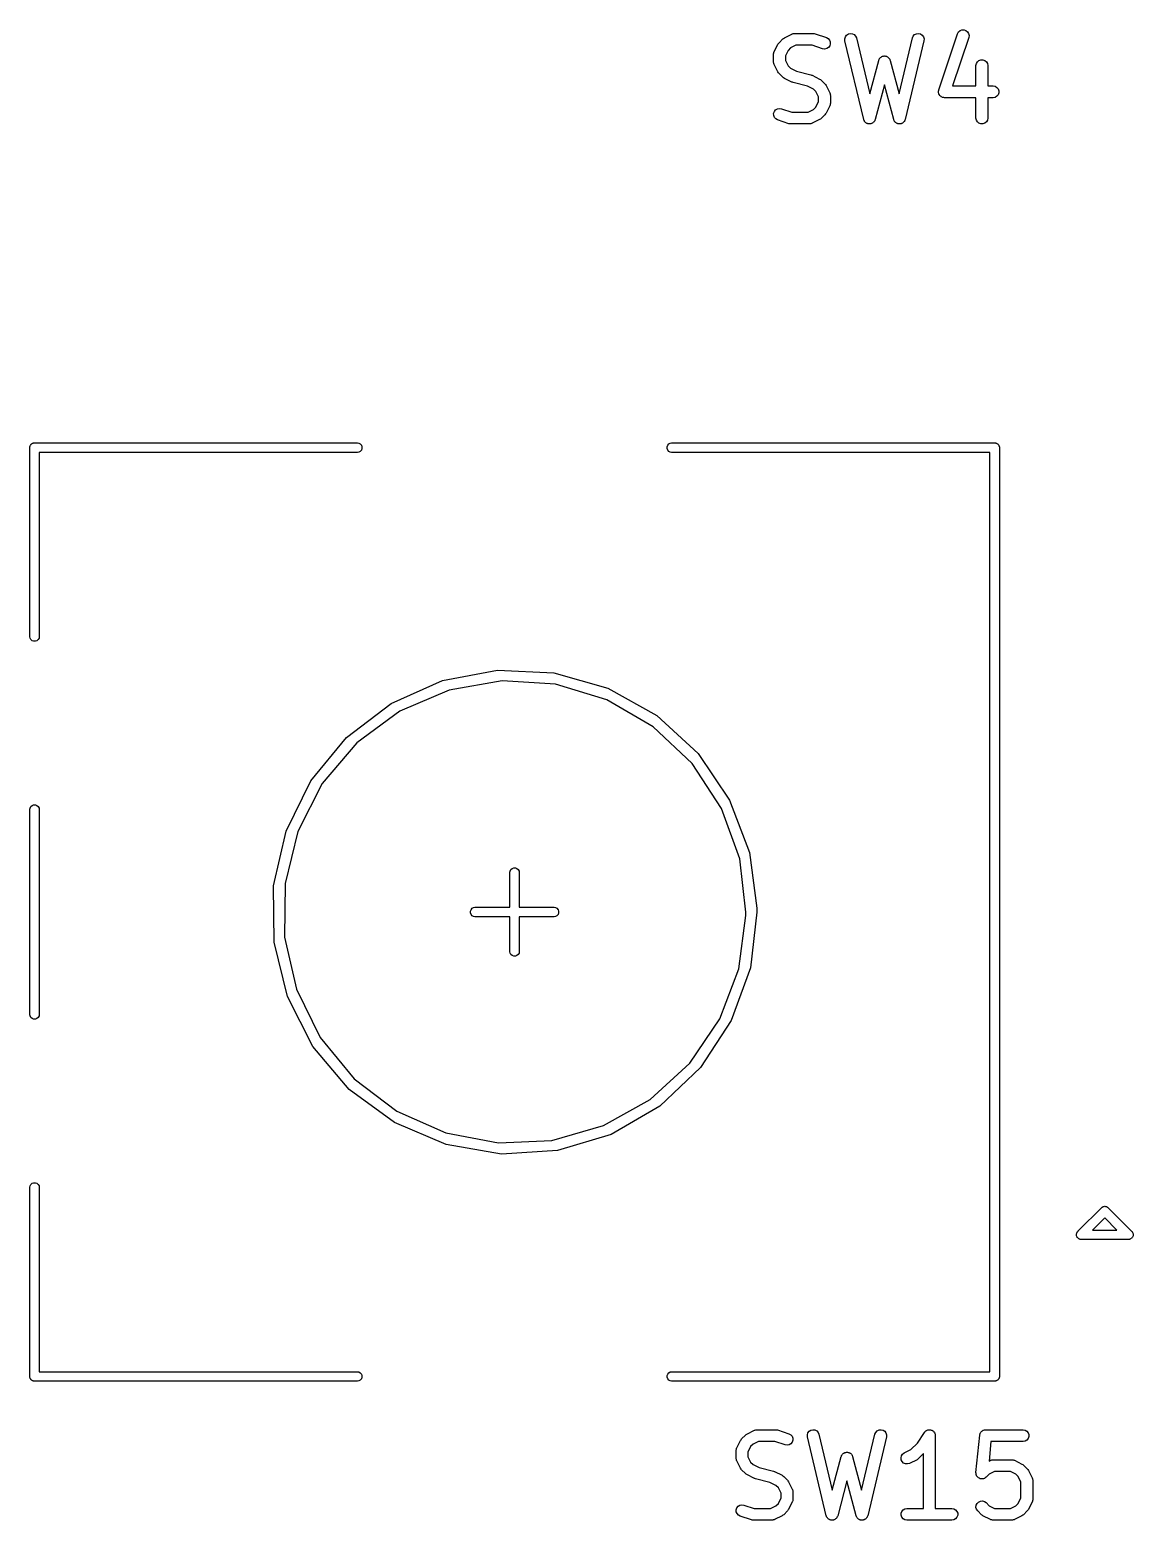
# Model space of a CAD drawing. Extents: x 105.5 to 202.9, y -138.6 to -44.
# Drawn here: x 108.26 to 122.28, y -138.5 to -119.56 of the extents above; entities that cross this region are included whole.
import ezdxf

# ---------------------------------------------------------------- set-up
doc = ezdxf.new("R2010")
doc.units = 0
doc.header["$MEASUREMENT"] = 0
doc.layers.add('BLACK', color=7, linetype='CONTINUOUS')

msp = doc.modelspace()

# ---------------------------------------------------------------- linework, layer by layer
at = {"layer": 'BLACK', "linetype": 'CONTINUOUS'}
for p, q in [((117.829, -119.677), (117.839, -119.67)), ((117.839, -119.67), (117.848, -119.663)), ((117.848, -119.663), (117.944, -119.615)), ((117.944, -119.615), (117.948, -119.614)), ((117.948, -119.614), (117.951, -119.612)), ((117.951, -119.612), (117.96, -119.61)), ((117.96, -119.61), (117.969, -119.608)), ((117.969, -119.608), (117.973, -119.608)), ((117.973, -119.608), (117.977, -119.607)), ((117.977, -119.607), (118.215, -119.607)), ((118.215, -119.607), (118.227, -119.609)), ((118.227, -119.609), (118.239, -119.611)), ((118.239, -119.611), (118.382, -119.659)), ((118.382, -119.659), (118.405, -119.671)), ((118.405, -119.671), (118.422, -119.691)), ((118.617, -119.674), (118.624, -119.649)), ((118.618, -119.7), (118.617, -119.674)), ((118.624, -119.649), (118.64, -119.628)), ((118.64, -119.628), (118.662, -119.614)), ((118.662, -119.614), (118.687, -119.608)), ((118.687, -119.608), (118.713, -119.611)), ((118.713, -119.611), (118.736, -119.622)), ((118.736, -119.622), (118.754, -119.641)), ((118.754, -119.641), (118.764, -119.665)), ((118.764, -119.665), (118.934, -120.376)), ((119.306, -120.376), (119.476, -119.665)), ((119.476, -119.665), (119.486, -119.641)), ((119.486, -119.641), (119.504, -119.622)), ((119.504, -119.622), (119.527, -119.611)), ((119.527, -119.611), (119.553, -119.608)), ((119.553, -119.608), (119.578, -119.614)), ((119.578, -119.614), (119.6, -119.628)), ((119.6, -119.628), (119.616, -119.649)), ((119.616, -119.649), (119.623, -119.674)), ((119.623, -119.674), (119.622, -119.7)), ((119.811, -120.325), (120.049, -119.611)), ((120.191, -119.658), (119.986, -120.274)), ((120.049, -119.611), (120.061, -119.588)), ((120.061, -119.588), (120.081, -119.571)), ((120.081, -119.571), (120.105, -119.561)), ((120.105, -119.561), (120.131, -119.561)), ((120.131, -119.561), (120.156, -119.569)), ((120.156, -119.569), (120.176, -119.585)), ((120.176, -119.585), (120.19, -119.607)), ((120.19, -119.607), (120.195, -119.633)), ((120.195, -119.633), (120.191, -119.658)), ((117.712, -119.864), (117.715, -119.856)), ((117.712, -119.869), (117.712, -119.864)), ((117.715, -119.856), (117.716, -119.847)), ((117.716, -119.847), (117.718, -119.843)), ((117.718, -119.843), (117.72, -119.839)), ((117.72, -119.839), (117.767, -119.744)), ((117.767, -119.744), (117.774, -119.734)), ((117.774, -119.734), (117.781, -119.725)), ((117.781, -119.725), (117.829, -119.677)), ((117.896, -119.822), (117.862, -119.891)), ((117.926, -119.792), (117.896, -119.822)), ((117.995, -119.757), (117.926, -119.792)), ((118.203, -119.757), (117.995, -119.757)), ((118.334, -119.801), (118.203, -119.757)), ((118.36, -119.805), (118.334, -119.801)), ((118.386, -119.8), (118.36, -119.805)), ((118.408, -119.786), (118.386, -119.8)), ((118.424, -119.766), (118.408, -119.786)), ((118.422, -119.691), (118.432, -119.715)), ((118.432, -119.741), (118.424, -119.766)), ((118.432, -119.715), (118.432, -119.741)), ((118.857, -120.7), (118.618, -119.7)), ((119.622, -119.7), (119.383, -120.7)), ((117.712, -119.873), (117.712, -119.869)), ((117.712, -119.968), (117.712, -119.873)), ((117.712, -119.972), (117.712, -119.968)), ((117.712, -119.977), (117.712, -119.972)), ((117.715, -119.985), (117.712, -119.977)), ((117.716, -119.994), (117.715, -119.985)), ((117.718, -119.997), (117.716, -119.994)), ((117.72, -120.002), (117.718, -119.997)), ((117.767, -120.097), (117.72, -120.002)), ((117.862, -119.891), (117.862, -119.95)), ((117.862, -119.95), (117.896, -120.019)), ((117.896, -120.019), (117.926, -120.049)), ((117.926, -120.049), (118.003, -120.088)), ((118.934, -120.376), (119.048, -119.949)), ((119.048, -119.949), (119.05, -119.943)), ((119.05, -119.943), (119.052, -119.936)), ((119.052, -119.936), (119.056, -119.931)), ((119.056, -119.931), (119.059, -119.925)), ((119.059, -119.925), (119.063, -119.92)), ((119.063, -119.92), (119.067, -119.915)), ((119.067, -119.915), (119.072, -119.911)), ((119.072, -119.911), (119.077, -119.907)), ((119.077, -119.907), (119.083, -119.904)), ((119.083, -119.904), (119.088, -119.9)), ((119.088, -119.9), (119.095, -119.898)), ((119.095, -119.898), (119.101, -119.896)), ((119.101, -119.896), (119.107, -119.895)), ((119.107, -119.895), (119.114, -119.893)), ((119.114, -119.893), (119.12, -119.894)), ((119.12, -119.894), (119.126, -119.893)), ((119.126, -119.893), (119.133, -119.895)), ((119.133, -119.895), (119.139, -119.896)), ((119.139, -119.896), (119.145, -119.898)), ((119.145, -119.898), (119.152, -119.9)), ((119.152, -119.9), (119.157, -119.904)), ((119.157, -119.904), (119.163, -119.907)), ((119.163, -119.907), (119.168, -119.911)), ((119.168, -119.911), (119.173, -119.915)), ((119.173, -119.915), (119.177, -119.92)), ((119.177, -119.92), (119.181, -119.925)), ((119.181, -119.925), (119.184, -119.931)), ((119.184, -119.931), (119.188, -119.936)), ((119.188, -119.936), (119.19, -119.943)), ((119.19, -119.943), (119.192, -119.949)), ((119.192, -119.949), (119.306, -120.376)), ((120.283, -120.016), (120.288, -119.99)), ((120.283, -120.274), (120.283, -120.016)), ((120.288, -119.99), (120.301, -119.968)), ((120.301, -119.968), (120.321, -119.951)), ((120.321, -119.951), (120.345, -119.942)), ((120.345, -119.942), (120.371, -119.942)), ((120.371, -119.942), (120.396, -119.951)), ((120.396, -119.951), (120.416, -119.968)), ((120.416, -119.968), (120.429, -119.99)), ((120.429, -119.99), (120.433, -120.016)), ((120.433, -120.016), (120.433, -120.274)), ((117.774, -120.107), (117.767, -120.097)), ((117.781, -120.116), (117.774, -120.107)), ((117.829, -120.164), (117.781, -120.116)), ((117.839, -120.171), (117.829, -120.164)), ((117.848, -120.178), (117.839, -120.171)), ((117.944, -120.226), (117.848, -120.178)), ((117.951, -120.228), (117.944, -120.226)), ((117.959, -120.231), (117.951, -120.228)), ((118.141, -120.277), (117.959, -120.231)), ((118.003, -120.088), (118.186, -120.133)), ((118.186, -120.133), (118.193, -120.137)), ((118.193, -120.137), (118.201, -120.139)), ((118.201, -120.139), (118.296, -120.187)), ((118.296, -120.187), (118.306, -120.194)), ((118.306, -120.194), (118.316, -120.201)), ((118.316, -120.201), (118.364, -120.248)), ((118.218, -120.315), (118.141, -120.277)), ((118.249, -120.346), (118.218, -120.315)), ((118.283, -120.414), (118.249, -120.346)), ((118.283, -120.474), (118.283, -120.414)), ((118.364, -120.248), (118.37, -120.258)), ((118.37, -120.258), (118.378, -120.268)), ((118.378, -120.268), (118.425, -120.363)), ((118.425, -120.363), (118.426, -120.367)), ((118.426, -120.367), (118.429, -120.371)), ((118.429, -120.371), (118.43, -120.38)), ((118.43, -120.38), (118.433, -120.388)), ((118.433, -120.388), (118.432, -120.392)), ((118.432, -120.392), (118.433, -120.397)), ((118.433, -120.397), (118.433, -120.492)), ((119.12, -120.259), (119.002, -120.702)), ((119.238, -120.702), (119.12, -120.259)), ((119.807, -120.351), (119.808, -120.344)), ((119.808, -120.357), (119.807, -120.351)), ((119.808, -120.336), (119.81, -120.331)), ((119.808, -120.344), (119.808, -120.336)), ((119.808, -120.362), (119.808, -120.357)), ((119.811, -120.369), (119.808, -120.362)), ((119.81, -120.331), (119.811, -120.325)), ((119.812, -120.377), (119.811, -120.369)), ((119.815, -120.381), (119.812, -120.377)), ((119.817, -120.387), (119.815, -120.381)), ((119.822, -120.392), (119.817, -120.387)), ((119.826, -120.399), (119.822, -120.392)), ((119.83, -120.402), (119.826, -120.399)), ((119.834, -120.406), (119.83, -120.402)), ((119.84, -120.41), (119.834, -120.406)), ((119.846, -120.415), (119.84, -120.41)), ((119.851, -120.417), (119.846, -120.415)), ((119.856, -120.42), (119.851, -120.417)), ((119.864, -120.421), (119.856, -120.42)), ((119.871, -120.423), (119.864, -120.421)), ((119.876, -120.423), (119.871, -120.423)), ((119.882, -120.424), (119.876, -120.423)), ((120.283, -120.424), (119.882, -120.424)), ((119.986, -120.274), (120.283, -120.274)), ((120.283, -120.682), (120.283, -120.424)), ((120.433, -120.274), (120.501, -120.274)), ((120.501, -120.424), (120.433, -120.424)), ((120.433, -120.424), (120.433, -120.682)), ((120.501, -120.274), (120.527, -120.279)), ((120.527, -120.42), (120.501, -120.424)), ((120.527, -120.279), (120.549, -120.292)), ((120.549, -120.406), (120.527, -120.42)), ((120.549, -120.292), (120.566, -120.312)), ((120.566, -120.387), (120.549, -120.406)), ((120.566, -120.312), (120.575, -120.336)), ((120.575, -120.362), (120.566, -120.387)), ((120.575, -120.336), (120.575, -120.362)), ((117.712, -120.624), (117.721, -120.599)), ((117.721, -120.599), (117.737, -120.579)), ((117.737, -120.579), (117.759, -120.565)), ((117.759, -120.565), (117.785, -120.56)), ((117.785, -120.56), (117.81, -120.564)), ((117.81, -120.564), (117.942, -120.607)), ((117.942, -120.607), (118.15, -120.607)), ((118.15, -120.607), (118.218, -120.573)), ((118.218, -120.573), (118.249, -120.543)), ((118.249, -120.543), (118.283, -120.474)), ((118.378, -120.621), (118.37, -120.63)), ((118.425, -120.525), (118.378, -120.621)), ((118.426, -120.521), (118.425, -120.525)), ((118.429, -120.518), (118.426, -120.521)), ((118.43, -120.509), (118.429, -120.518)), ((118.433, -120.5), (118.43, -120.509)), ((118.433, -120.492), (118.432, -120.496)), ((118.432, -120.496), (118.433, -120.5)), ((117.713, -120.65), (117.712, -120.624)), ((117.723, -120.674), (117.713, -120.65)), ((117.74, -120.694), (117.723, -120.674)), ((117.763, -120.706), (117.74, -120.694)), ((117.906, -120.754), (117.763, -120.706)), ((117.918, -120.755), (117.906, -120.754)), ((117.93, -120.757), (117.918, -120.755)), ((118.168, -120.757), (117.93, -120.757)), ((118.172, -120.757), (118.168, -120.757)), ((118.176, -120.757), (118.172, -120.757)), ((118.185, -120.754), (118.176, -120.757)), ((118.193, -120.753), (118.185, -120.754)), ((118.197, -120.751), (118.193, -120.753)), ((118.201, -120.749), (118.197, -120.751)), ((118.296, -120.702), (118.201, -120.749)), ((118.306, -120.695), (118.296, -120.702)), ((118.316, -120.688), (118.306, -120.695)), ((118.364, -120.64), (118.316, -120.688)), ((118.37, -120.63), (118.364, -120.64)), ((118.86, -120.707), (118.857, -120.7)), ((118.862, -120.714), (118.86, -120.707)), ((118.865, -120.719), (118.862, -120.714)), ((118.867, -120.724), (118.865, -120.719)), ((118.872, -120.729), (118.867, -120.724)), ((118.877, -120.735), (118.872, -120.729)), ((118.881, -120.739), (118.877, -120.735)), ((118.885, -120.743), (118.881, -120.739)), ((118.892, -120.746), (118.885, -120.743)), ((118.898, -120.75), (118.892, -120.746)), ((118.903, -120.752), (118.898, -120.75)), ((118.908, -120.754), (118.903, -120.752)), ((118.916, -120.755), (118.908, -120.754)), ((118.923, -120.757), (118.916, -120.755)), ((118.929, -120.757), (118.923, -120.757)), ((118.934, -120.757), (118.929, -120.757)), ((118.941, -120.755), (118.934, -120.757)), ((118.949, -120.755), (118.941, -120.755)), ((118.954, -120.752), (118.949, -120.755)), ((118.959, -120.751), (118.954, -120.752)), ((118.966, -120.747), (118.959, -120.751)), ((118.973, -120.744), (118.966, -120.747)), ((118.976, -120.74), (118.973, -120.744)), ((118.981, -120.737), (118.976, -120.74)), ((118.986, -120.731), (118.981, -120.737)), ((118.991, -120.725), (118.986, -120.731)), ((118.993, -120.72), (118.991, -120.725)), ((118.997, -120.716), (118.993, -120.72)), ((118.999, -120.709), (118.997, -120.716)), ((119.002, -120.702), (118.999, -120.709)), ((119.241, -120.709), (119.238, -120.702)), ((119.243, -120.716), (119.241, -120.709)), ((119.247, -120.72), (119.243, -120.716)), ((119.249, -120.725), (119.247, -120.72)), ((119.254, -120.731), (119.249, -120.725)), ((119.259, -120.737), (119.254, -120.731)), ((119.264, -120.74), (119.259, -120.737)), ((119.267, -120.744), (119.264, -120.74)), ((119.274, -120.747), (119.267, -120.744)), ((119.281, -120.751), (119.274, -120.747)), ((119.286, -120.752), (119.281, -120.751)), ((119.291, -120.755), (119.286, -120.752)), ((119.299, -120.755), (119.291, -120.755)), ((119.306, -120.757), (119.299, -120.755)), ((119.311, -120.757), (119.306, -120.757)), ((119.317, -120.757), (119.311, -120.757)), ((119.324, -120.755), (119.317, -120.757)), ((119.332, -120.754), (119.324, -120.755)), ((119.337, -120.752), (119.332, -120.754)), ((119.342, -120.75), (119.337, -120.752)), ((119.348, -120.746), (119.342, -120.75)), ((119.355, -120.743), (119.348, -120.746)), ((119.359, -120.739), (119.355, -120.743)), ((119.363, -120.735), (119.359, -120.739)), ((119.368, -120.729), (119.363, -120.735)), ((119.373, -120.724), (119.368, -120.729)), ((119.375, -120.719), (119.373, -120.724)), ((119.378, -120.714), (119.375, -120.719)), ((119.38, -120.707), (119.378, -120.714)), ((119.383, -120.7), (119.38, -120.707)), ((120.288, -120.708), (120.283, -120.682)), ((120.301, -120.731), (120.288, -120.708)), ((120.321, -120.747), (120.301, -120.731)), ((120.345, -120.756), (120.321, -120.747)), ((120.371, -120.756), (120.345, -120.756)), ((120.396, -120.747), (120.371, -120.756)), ((120.416, -120.731), (120.396, -120.747)), ((120.429, -120.708), (120.416, -120.731)), ((120.433, -120.682), (120.429, -120.708)), ((108.26, -124.859), (108.262, -124.854)), ((108.26, -124.865), (108.26, -124.859)), ((108.26, -127.275), (108.26, -124.865)), ((108.262, -124.854), (108.263, -124.849)), ((108.263, -124.849), (108.265, -124.845)), ((108.265, -124.845), (108.267, -124.84)), ((108.267, -124.84), (108.271, -124.835)), ((108.271, -124.835), (108.273, -124.831)), ((108.273, -124.831), (108.277, -124.827)), ((108.277, -124.827), (108.281, -124.823)), ((108.281, -124.823), (108.285, -124.821)), ((108.285, -124.821), (108.29, -124.817)), ((108.29, -124.817), (108.295, -124.815)), ((108.295, -124.815), (108.299, -124.813)), ((108.299, -124.813), (108.304, -124.812)), ((108.304, -124.812), (108.309, -124.81)), ((108.309, -124.81), (108.315, -124.81)), ((108.315, -124.81), (108.315, -124.81)), ((108.315, -124.81), (112.425, -124.81)), ((112.425, -124.93), (108.38, -124.93)), ((108.38, -124.93), (108.38, -127.275)), ((112.425, -124.81), (112.441, -124.813)), ((112.441, -124.927), (112.425, -124.93)), ((112.441, -124.813), (112.459, -124.823)), ((112.459, -124.917), (112.441, -124.927)), ((112.459, -124.823), (112.473, -124.84)), ((112.473, -124.9), (112.459, -124.917)), ((112.473, -124.84), (112.48, -124.859)), ((112.48, -124.881), (112.473, -124.9)), ((112.48, -124.859), (112.48, -124.881)), ((116.36, -124.859), (116.367, -124.84)), ((116.36, -124.881), (116.36, -124.859)), ((116.367, -124.9), (116.36, -124.881)), ((116.367, -124.84), (116.381, -124.823)), ((116.381, -124.917), (116.367, -124.9)), ((116.381, -124.823), (116.399, -124.813)), ((116.399, -124.927), (116.381, -124.917)), ((116.399, -124.813), (116.415, -124.81)), ((116.415, -124.93), (116.399, -124.927)), ((116.415, -124.81), (120.525, -124.81)), ((120.46, -124.93), (116.415, -124.93)), ((120.46, -136.61), (120.46, -124.93)), ((120.525, -124.81), (120.531, -124.81)), ((120.525, -124.81), (120.525, -124.81)), ((120.531, -124.81), (120.536, -124.812)), ((120.536, -124.812), (120.541, -124.813)), ((120.541, -124.813), (120.545, -124.815)), ((120.545, -124.815), (120.55, -124.817)), ((120.55, -124.817), (120.555, -124.821)), ((120.555, -124.821), (120.559, -124.823)), ((120.559, -124.823), (120.563, -124.827)), ((120.563, -124.827), (120.567, -124.831)), ((120.567, -124.831), (120.569, -124.835)), ((120.569, -124.835), (120.573, -124.84)), ((120.573, -124.84), (120.575, -124.845)), ((120.575, -124.845), (120.577, -124.849)), ((120.577, -124.849), (120.578, -124.854)), ((120.578, -124.854), (120.58, -124.859)), ((120.58, -124.859), (120.58, -124.865)), ((120.58, -124.865), (120.58, -124.865)), ((120.58, -124.865), (120.58, -136.675)), ((108.263, -127.291), (108.26, -127.275)), ((108.273, -127.309), (108.263, -127.291)), ((108.29, -127.323), (108.273, -127.309)), ((108.309, -127.33), (108.29, -127.323)), ((108.331, -127.33), (108.309, -127.33)), ((108.35, -127.323), (108.331, -127.33)), ((108.367, -127.309), (108.35, -127.323)), ((108.377, -127.291), (108.367, -127.309)), ((108.38, -127.275), (108.377, -127.291)), ((113.504, -127.829), (114.205, -127.698)), ((114.205, -127.698), (114.918, -127.73)), ((114.918, -127.73), (115.604, -127.927)), ((112.852, -128.119), (113.504, -127.829)), ((113.59, -127.95), (112.963, -128.216)), ((114.261, -127.834), (113.59, -127.95)), ((114.941, -127.876), (114.261, -127.834)), ((115.592, -128.074), (114.941, -127.876)), ((115.604, -127.927), (116.226, -128.275)), ((112.284, -128.551), (112.852, -128.119)), ((116.181, -128.416), (115.592, -128.074)), ((112.963, -128.216), (112.415, -128.62)), ((116.226, -128.275), (116.752, -128.757)), ((111.831, -129.102), (112.284, -128.551)), ((116.675, -128.884), (116.181, -128.416)), ((112.415, -128.62), (111.974, -129.139)), ((116.752, -128.757), (117.152, -129.348)), ((117.049, -129.454), (116.675, -128.884)), ((111.517, -129.742), (111.831, -129.102)), ((111.974, -129.139), (111.664, -129.745)), ((108.26, -129.465), (108.263, -129.449)), ((108.26, -132.075), (108.26, -129.465)), ((108.263, -129.449), (108.273, -129.431)), ((108.273, -129.431), (108.29, -129.417)), ((108.29, -129.417), (108.309, -129.41)), ((108.309, -129.41), (108.331, -129.41)), ((108.331, -129.41), (108.35, -129.417)), ((108.35, -129.417), (108.367, -129.431)), ((108.367, -129.431), (108.377, -129.449)), ((108.377, -129.449), (108.38, -129.465)), ((108.38, -129.465), (108.38, -132.075)), ((117.281, -130.094), (117.049, -129.454)), ((117.152, -129.348), (117.406, -130.014)), ((111.358, -130.437), (111.517, -129.742)), ((111.664, -129.745), (111.503, -130.407)), ((117.406, -130.014), (117.5, -130.722)), ((114.36, -130.265), (114.363, -130.249)), ((114.36, -130.71), (114.36, -130.265)), ((114.363, -130.249), (114.373, -130.231)), ((114.373, -130.231), (114.39, -130.217)), ((114.39, -130.217), (114.409, -130.21)), ((114.409, -130.21), (114.431, -130.21)), ((114.431, -130.21), (114.45, -130.217)), ((114.45, -130.217), (114.467, -130.231)), ((114.467, -130.231), (114.477, -130.249)), ((114.477, -130.249), (114.48, -130.265)), ((114.48, -130.265), (114.48, -130.71)), ((117.36, -130.77), (117.281, -130.094)), ((111.364, -131.151), (111.358, -130.437)), ((111.503, -130.407), (111.497, -131.088)), ((113.86, -130.759), (113.867, -130.74)), ((113.86, -130.781), (113.86, -130.759)), ((113.867, -130.8), (113.86, -130.781)), ((113.867, -130.74), (113.881, -130.723)), ((113.881, -130.817), (113.867, -130.8)), ((113.881, -130.723), (113.899, -130.713)), ((113.899, -130.827), (113.881, -130.817)), ((113.899, -130.713), (113.915, -130.71)), ((113.915, -130.83), (113.899, -130.827)), ((113.915, -130.71), (114.36, -130.71)), ((114.36, -130.83), (113.915, -130.83)), ((114.36, -131.275), (114.36, -130.83)), ((114.48, -130.71), (114.925, -130.71)), ((114.925, -130.83), (114.48, -130.83)), ((114.48, -130.83), (114.48, -131.275)), ((114.925, -130.71), (114.941, -130.713)), ((114.941, -130.827), (114.925, -130.83)), ((114.941, -130.713), (114.959, -130.723)), ((114.959, -130.817), (114.941, -130.827)), ((114.959, -130.723), (114.973, -130.74)), ((114.973, -130.8), (114.959, -130.817)), ((114.973, -130.74), (114.98, -130.759)), ((114.98, -130.781), (114.973, -130.8)), ((114.98, -130.759), (114.98, -130.781)), ((117.27, -131.491), (117.36, -130.816)), ((117.36, -130.816), (117.36, -130.77)), ((117.5, -130.77), (117.417, -131.479)), ((117.5, -130.722), (117.5, -130.77)), ((111.533, -131.844), (111.364, -131.151)), ((111.497, -131.088), (111.649, -131.751)), ((114.363, -131.291), (114.36, -131.275)), ((114.373, -131.309), (114.363, -131.291)), ((114.39, -131.323), (114.373, -131.309)), ((114.409, -131.33), (114.39, -131.323)), ((114.431, -131.33), (114.409, -131.33)), ((114.45, -131.323), (114.431, -131.33)), ((114.467, -131.309), (114.45, -131.323)), ((114.477, -131.291), (114.467, -131.309)), ((114.48, -131.275), (114.477, -131.291)), ((117.028, -132.128), (117.27, -131.491)), ((117.417, -131.479), (117.174, -132.149)), ((111.649, -131.751), (111.949, -132.363)), ((111.858, -132.479), (111.533, -131.844)), ((108.263, -132.091), (108.26, -132.075)), ((108.273, -132.109), (108.263, -132.091)), ((108.29, -132.123), (108.273, -132.109)), ((108.309, -132.13), (108.29, -132.123)), ((108.331, -132.13), (108.309, -132.13)), ((108.35, -132.123), (108.331, -132.13)), ((108.367, -132.109), (108.35, -132.123)), ((108.377, -132.091), (108.367, -132.109)), ((108.38, -132.075), (108.377, -132.091)), ((116.646, -132.691), (117.028, -132.128)), ((117.174, -132.149), (116.783, -132.746)), ((112.319, -133.023), (111.858, -132.479)), ((111.949, -132.363), (112.381, -132.888)), ((116.144, -133.152), (116.646, -132.691)), ((112.381, -132.888), (112.923, -133.301)), ((116.783, -132.746), (116.265, -133.236)), ((112.894, -133.445), (112.319, -133.023)), ((112.923, -133.301), (113.546, -133.577)), ((115.55, -133.484), (116.144, -133.152)), ((116.265, -133.236), (115.648, -133.595)), ((113.55, -133.725), (112.894, -133.445)), ((114.895, -133.671), (115.55, -133.484)), ((113.546, -133.577), (114.215, -133.703)), ((114.215, -133.703), (114.895, -133.671)), ((115.648, -133.595), (114.965, -133.801)), ((114.253, -133.845), (113.55, -133.725)), ((114.965, -133.801), (114.253, -133.845)), ((108.26, -134.265), (108.263, -134.249)), ((108.263, -134.249), (108.273, -134.231)), ((108.273, -134.231), (108.29, -134.217)), ((108.29, -134.217), (108.309, -134.21)), ((108.309, -134.21), (108.331, -134.21)), ((108.331, -134.21), (108.35, -134.217)), ((108.35, -134.217), (108.367, -134.231)), ((108.367, -134.231), (108.377, -134.249)), ((108.377, -134.249), (108.38, -134.265)), ((108.26, -136.675), (108.26, -134.265)), ((108.38, -134.265), (108.38, -136.61)), ((121.583, -134.822), (121.881, -134.524)), ((121.881, -134.524), (121.885, -134.52)), ((121.881, -134.524), (121.881, -134.524)), ((121.885, -134.52), (121.89, -134.518)), ((121.89, -134.518), (121.894, -134.515)), ((121.894, -134.515), (121.899, -134.513)), ((121.899, -134.513), (121.904, -134.511)), ((121.904, -134.511), (121.91, -134.511)), ((121.91, -134.511), (121.915, -134.509)), ((121.915, -134.509), (121.92, -134.51)), ((121.92, -134.51), (121.925, -134.509)), ((121.925, -134.509), (121.93, -134.511)), ((121.93, -134.511), (121.936, -134.511)), ((121.936, -134.511), (121.941, -134.513)), ((121.941, -134.513), (121.946, -134.515)), ((121.946, -134.515), (121.95, -134.518)), ((121.95, -134.518), (121.955, -134.52)), ((121.955, -134.52), (121.959, -134.524)), ((121.959, -134.524), (121.959, -134.524)), ((121.959, -134.524), (122.257, -134.822)), ((121.576, -134.829), (121.581, -134.823)), ((121.581, -134.823), (121.583, -134.822)), ((121.92, -134.655), (121.765, -134.81)), ((121.765, -134.81), (122.075, -134.81)), ((122.075, -134.81), (121.92, -134.655)), ((122.257, -134.822), (122.259, -134.823)), ((122.259, -134.823), (122.264, -134.829)), ((121.559, -134.865), (121.56, -134.862)), ((121.56, -134.873), (121.559, -134.865)), ((121.56, -134.859), (121.563, -134.852)), ((121.56, -134.862), (121.56, -134.859)), ((121.56, -134.881), (121.56, -134.873)), ((121.561, -134.883), (121.56, -134.881)), ((121.561, -134.886), (121.561, -134.883)), ((121.565, -134.893), (121.561, -134.886)), ((121.563, -134.852), (121.565, -134.844)), ((121.565, -134.844), (121.566, -134.842)), ((121.567, -134.9), (121.565, -134.893)), ((121.566, -134.842), (121.567, -134.84)), ((121.567, -134.84), (121.572, -134.833)), ((121.569, -134.903), (121.567, -134.9)), ((121.57, -134.905), (121.569, -134.903)), ((121.576, -134.911), (121.57, -134.905)), ((121.572, -134.833), (121.574, -134.831)), ((121.574, -134.831), (121.576, -134.829)), ((121.581, -134.917), (121.576, -134.911)), ((121.583, -134.918), (121.581, -134.917)), ((121.585, -134.92), (121.583, -134.918)), ((121.592, -134.923), (121.585, -134.92)), ((121.599, -134.927), (121.592, -134.923)), ((121.602, -134.928), (121.599, -134.927)), ((121.604, -134.929), (121.602, -134.928)), ((121.612, -134.93), (121.604, -134.929)), ((121.615, -134.93), (121.612, -134.93)), ((121.617, -134.93), (121.615, -134.93)), ((121.625, -134.931), (121.617, -134.93)), ((121.628, -134.93), (121.625, -134.931)), ((122.212, -134.93), (121.628, -134.93)), ((122.215, -134.931), (122.212, -134.93)), ((122.223, -134.93), (122.215, -134.931)), ((122.225, -134.93), (122.223, -134.93)), ((122.228, -134.93), (122.225, -134.93)), ((122.236, -134.929), (122.228, -134.93)), ((122.238, -134.928), (122.236, -134.929)), ((122.241, -134.927), (122.238, -134.928)), ((122.248, -134.923), (122.241, -134.927)), ((122.255, -134.92), (122.248, -134.923)), ((122.257, -134.918), (122.255, -134.92)), ((122.259, -134.917), (122.257, -134.918)), ((122.264, -134.911), (122.259, -134.917)), ((122.264, -134.829), (122.266, -134.831)), ((122.27, -134.905), (122.264, -134.911)), ((122.266, -134.831), (122.268, -134.833)), ((122.268, -134.833), (122.273, -134.84)), ((122.271, -134.903), (122.27, -134.905)), ((122.273, -134.9), (122.271, -134.903)), ((122.273, -134.84), (122.274, -134.842)), ((122.275, -134.893), (122.273, -134.9)), ((122.274, -134.842), (122.275, -134.844)), ((122.275, -134.844), (122.277, -134.852)), ((122.279, -134.886), (122.275, -134.893)), ((122.277, -134.852), (122.28, -134.859)), ((122.28, -134.881), (122.279, -134.883)), ((122.279, -134.883), (122.279, -134.886)), ((122.28, -134.859), (122.28, -134.862)), ((122.28, -134.862), (122.281, -134.865)), ((122.281, -134.865), (122.28, -134.873)), ((122.28, -134.873), (122.28, -134.881)), ((108.26, -136.681), (108.26, -136.675)), ((108.26, -136.675), (108.26, -136.675)), ((108.262, -136.686), (108.26, -136.681)), ((108.263, -136.691), (108.262, -136.686)), ((108.265, -136.695), (108.263, -136.691)), ((108.267, -136.7), (108.265, -136.695)), ((108.271, -136.705), (108.267, -136.7)), ((108.273, -136.709), (108.271, -136.705)), ((108.277, -136.713), (108.273, -136.709)), ((108.281, -136.717), (108.277, -136.713)), ((108.285, -136.719), (108.281, -136.717)), ((108.38, -136.61), (112.425, -136.61)), ((112.425, -136.61), (112.441, -136.613)), ((112.441, -136.613), (112.459, -136.623)), ((112.459, -136.717), (112.441, -136.727)), ((112.459, -136.623), (112.473, -136.64)), ((112.473, -136.7), (112.459, -136.717)), ((112.473, -136.64), (112.48, -136.659)), ((112.48, -136.681), (112.473, -136.7)), ((112.48, -136.659), (112.48, -136.681)), ((116.36, -136.659), (116.367, -136.64)), ((116.36, -136.681), (116.36, -136.659)), ((116.367, -136.7), (116.36, -136.681)), ((116.367, -136.64), (116.381, -136.623)), ((116.381, -136.717), (116.367, -136.7)), ((116.381, -136.623), (116.399, -136.613)), ((116.399, -136.727), (116.381, -136.717)), ((116.399, -136.613), (116.415, -136.61)), ((116.415, -136.61), (120.46, -136.61)), ((120.559, -136.717), (120.555, -136.719)), ((120.563, -136.713), (120.559, -136.717)), ((120.567, -136.709), (120.563, -136.713)), ((120.569, -136.705), (120.567, -136.709)), ((120.573, -136.7), (120.569, -136.705)), ((120.575, -136.695), (120.573, -136.7)), ((120.577, -136.691), (120.575, -136.695)), ((120.578, -136.686), (120.577, -136.691)), ((120.58, -136.681), (120.578, -136.686)), ((120.58, -136.675), (120.58, -136.675)), ((120.58, -136.675), (120.58, -136.681)), ((108.29, -136.723), (108.285, -136.719)), ((108.295, -136.725), (108.29, -136.723)), ((108.299, -136.727), (108.295, -136.725)), ((108.304, -136.728), (108.299, -136.727)), ((108.309, -136.73), (108.304, -136.728)), ((108.315, -136.73), (108.309, -136.73)), ((112.425, -136.73), (108.315, -136.73)), ((108.315, -136.73), (108.315, -136.73)), ((112.441, -136.727), (112.425, -136.73)), ((116.415, -136.73), (116.399, -136.727)), ((120.525, -136.73), (116.415, -136.73)), ((120.531, -136.73), (120.525, -136.73)), ((120.525, -136.73), (120.525, -136.73)), ((120.536, -136.728), (120.531, -136.73)), ((120.541, -136.727), (120.536, -136.728)), ((120.545, -136.725), (120.541, -136.727)), ((120.55, -136.723), (120.545, -136.725)), ((120.555, -136.719), (120.55, -136.723)), ((117.291, -137.484), (117.298, -137.474)), ((117.298, -137.474), (117.305, -137.465)), ((117.305, -137.465), (117.353, -137.417)), ((117.353, -137.417), (117.363, -137.41)), ((117.363, -137.41), (117.372, -137.403)), ((117.372, -137.403), (117.467, -137.355)), ((117.467, -137.355), (117.472, -137.354)), ((117.472, -137.354), (117.475, -137.352)), ((117.475, -137.352), (117.484, -137.35)), ((117.484, -137.35), (117.492, -137.348)), ((117.492, -137.348), (117.497, -137.348)), ((117.497, -137.348), (117.501, -137.347)), ((117.501, -137.347), (117.739, -137.347)), ((117.739, -137.347), (117.751, -137.349)), ((117.751, -137.349), (117.763, -137.351)), ((117.763, -137.351), (117.906, -137.399)), ((117.906, -137.399), (117.929, -137.411)), ((117.929, -137.411), (117.946, -137.431)), ((117.946, -137.431), (117.955, -137.455)), ((117.955, -137.455), (117.956, -137.481)), ((118.141, -137.414), (118.148, -137.389)), ((118.142, -137.44), (118.141, -137.414)), ((118.38, -138.44), (118.142, -137.44)), ((118.148, -137.389), (118.164, -137.368)), ((118.164, -137.368), (118.185, -137.354)), ((118.185, -137.354), (118.211, -137.348)), ((118.211, -137.348), (118.237, -137.351)), ((118.237, -137.351), (118.26, -137.362)), ((118.26, -137.362), (118.278, -137.381)), ((118.278, -137.381), (118.288, -137.405)), ((118.288, -137.405), (118.457, -138.116)), ((118.83, -138.116), (118.999, -137.405)), ((119.145, -137.44), (118.907, -138.44)), ((118.999, -137.405), (119.01, -137.381)), ((119.01, -137.381), (119.028, -137.362)), ((119.028, -137.362), (119.051, -137.351)), ((119.051, -137.351), (119.077, -137.348)), ((119.077, -137.348), (119.102, -137.354)), ((119.102, -137.354), (119.124, -137.368)), ((119.124, -137.368), (119.139, -137.389)), ((119.139, -137.389), (119.147, -137.414)), ((119.147, -137.414), (119.145, -137.44)), ((119.538, -137.517), (119.629, -137.381)), ((119.629, -137.381), (119.632, -137.378)), ((119.632, -137.378), (119.634, -137.374)), ((119.634, -137.374), (119.641, -137.368)), ((119.641, -137.368), (119.647, -137.362)), ((119.647, -137.362), (119.651, -137.36)), ((119.651, -137.36), (119.654, -137.357)), ((119.654, -137.357), (119.662, -137.354)), ((119.662, -137.354), (119.67, -137.35)), ((119.67, -137.35), (119.674, -137.35)), ((119.674, -137.35), (119.678, -137.349)), ((119.678, -137.349), (119.687, -137.349)), ((119.687, -137.349), (119.696, -137.348)), ((119.696, -137.348), (119.7, -137.349)), ((119.7, -137.349), (119.704, -137.349)), ((119.704, -137.349), (119.713, -137.352)), ((119.713, -137.352), (119.722, -137.354)), ((119.722, -137.354), (119.725, -137.356)), ((119.725, -137.356), (119.729, -137.357)), ((119.729, -137.357), (119.736, -137.363)), ((119.736, -137.363), (119.743, -137.368)), ((119.743, -137.368), (119.746, -137.372)), ((119.746, -137.372), (119.749, -137.374)), ((119.749, -137.374), (119.753, -137.382)), ((119.753, -137.382), (119.759, -137.389)), ((119.759, -137.389), (119.76, -137.393)), ((119.76, -137.393), (119.762, -137.397)), ((119.762, -137.397), (119.763, -137.406)), ((119.763, -137.406), (119.766, -137.414)), ((119.766, -137.414), (119.766, -137.418)), ((119.766, -137.418), (119.766, -137.422)), ((119.766, -137.422), (119.766, -138.347)), ((120.283, -137.891), (120.331, -137.415)), ((120.331, -137.415), (120.332, -137.412)), ((120.332, -137.409), (120.335, -137.4)), ((120.332, -137.412), (120.332, -137.409)), ((120.335, -137.4), (120.338, -137.39)), ((120.338, -137.39), (120.34, -137.388)), ((120.34, -137.388), (120.341, -137.385)), ((120.341, -137.385), (120.347, -137.377)), ((120.347, -137.377), (120.353, -137.369)), ((120.353, -137.369), (120.356, -137.367)), ((120.356, -137.367), (120.358, -137.365)), ((120.358, -137.365), (120.366, -137.36)), ((120.366, -137.36), (120.375, -137.354)), ((120.375, -137.354), (120.378, -137.353)), ((120.378, -137.353), (120.38, -137.352)), ((120.38, -137.352), (120.39, -137.35)), ((120.39, -137.35), (120.4, -137.348)), ((120.4, -137.348), (120.403, -137.348)), ((120.403, -137.348), (120.406, -137.347)), ((120.406, -137.347), (120.882, -137.347)), ((120.882, -137.347), (120.908, -137.352)), ((120.908, -137.352), (120.93, -137.365)), ((120.93, -137.365), (120.947, -137.385)), ((120.947, -137.46), (120.93, -137.48)), ((120.947, -137.385), (120.956, -137.409)), ((120.956, -137.435), (120.947, -137.46)), ((120.956, -137.409), (120.956, -137.435)), ((117.235, -137.613), (117.236, -137.609)), ((117.235, -137.708), (117.235, -137.613)), ((117.236, -137.604), (117.238, -137.596)), ((117.236, -137.609), (117.236, -137.604)), ((117.238, -137.596), (117.24, -137.587)), ((117.24, -137.587), (117.242, -137.583)), ((117.242, -137.583), (117.243, -137.579)), ((117.243, -137.579), (117.291, -137.484)), ((117.42, -137.562), (117.385, -137.631)), ((117.385, -137.631), (117.385, -137.69)), ((117.45, -137.532), (117.42, -137.562)), ((117.519, -137.497), (117.45, -137.532)), ((117.727, -137.497), (117.519, -137.497)), ((117.858, -137.541), (117.727, -137.497)), ((117.884, -137.545), (117.858, -137.541)), ((117.909, -137.54), (117.884, -137.545)), ((117.932, -137.526), (117.909, -137.54)), ((117.948, -137.506), (117.932, -137.526)), ((117.956, -137.481), (117.948, -137.506)), ((118.582, -137.665), (118.587, -137.66)), ((118.587, -137.66), (118.591, -137.655)), ((118.591, -137.655), (118.596, -137.651)), ((118.596, -137.651), (118.601, -137.647)), ((118.601, -137.647), (118.607, -137.644)), ((118.607, -137.644), (118.612, -137.64)), ((118.612, -137.64), (118.618, -137.638)), ((118.618, -137.638), (118.624, -137.636)), ((118.624, -137.636), (118.631, -137.635)), ((118.631, -137.635), (118.637, -137.633)), ((118.637, -137.633), (118.644, -137.634)), ((118.644, -137.634), (118.65, -137.633)), ((118.65, -137.633), (118.657, -137.635)), ((118.657, -137.635), (118.663, -137.636)), ((118.663, -137.636), (118.669, -137.638)), ((118.669, -137.638), (118.675, -137.64)), ((118.675, -137.64), (118.681, -137.644)), ((118.681, -137.644), (118.687, -137.647)), ((118.687, -137.647), (118.691, -137.651)), ((118.691, -137.651), (118.697, -137.655)), ((118.697, -137.655), (118.701, -137.66)), ((118.701, -137.66), (118.705, -137.665)), ((119.337, -137.678), (119.351, -137.657)), ((119.351, -137.657), (119.372, -137.641)), ((119.372, -137.641), (119.457, -137.599)), ((119.457, -137.599), (119.538, -137.517)), ((119.616, -137.651), (119.554, -137.714)), ((119.616, -138.347), (119.616, -137.651)), ((120.474, -137.497), (120.449, -137.746)), ((120.882, -137.497), (120.474, -137.497)), ((120.908, -137.493), (120.882, -137.497)), ((120.93, -137.48), (120.908, -137.493)), ((117.236, -137.712), (117.235, -137.708)), ((117.236, -137.717), (117.236, -137.712)), ((117.238, -137.725), (117.236, -137.717)), ((117.24, -137.734), (117.238, -137.725)), ((117.242, -137.737), (117.24, -137.734)), ((117.243, -137.742), (117.242, -137.737)), ((117.291, -137.837), (117.243, -137.742)), ((117.298, -137.847), (117.291, -137.837)), ((117.305, -137.856), (117.298, -137.847)), ((117.385, -137.69), (117.42, -137.759)), ((117.42, -137.759), (117.45, -137.789)), ((117.45, -137.789), (117.527, -137.828)), ((117.527, -137.828), (117.71, -137.873)), ((118.457, -138.116), (118.571, -137.689)), ((118.571, -137.689), (118.574, -137.683)), ((118.574, -137.683), (118.576, -137.676)), ((118.576, -137.676), (118.58, -137.671)), ((118.58, -137.671), (118.582, -137.665)), ((118.705, -137.665), (118.708, -137.671)), ((118.708, -137.671), (118.712, -137.676)), ((118.712, -137.676), (118.713, -137.683)), ((118.713, -137.683), (118.716, -137.689)), ((118.716, -137.689), (118.83, -138.116)), ((119.331, -137.704), (119.337, -137.678)), ((119.334, -137.729), (119.331, -137.704)), ((119.345, -137.753), (119.334, -137.729)), ((119.364, -137.771), (119.345, -137.753)), ((119.388, -137.781), (119.364, -137.771)), ((119.414, -137.783), (119.388, -137.781)), ((119.439, -137.775), (119.414, -137.783)), ((119.534, -137.728), (119.439, -137.775)), ((119.544, -137.72), (119.534, -137.728)), ((119.554, -137.714), (119.544, -137.72)), ((120.449, -137.746), (120.467, -137.736)), ((120.467, -137.736), (120.472, -137.735)), ((120.472, -137.735), (120.475, -137.733)), ((120.475, -137.733), (120.484, -137.731)), ((120.484, -137.731), (120.492, -137.729)), ((120.492, -137.729), (120.497, -137.729)), ((120.497, -137.729), (120.501, -137.728)), ((120.501, -137.728), (120.739, -137.728)), ((120.739, -137.728), (120.743, -137.729)), ((120.743, -137.729), (120.748, -137.729)), ((120.748, -137.729), (120.756, -137.731)), ((120.756, -137.731), (120.765, -137.733)), ((120.765, -137.733), (120.768, -137.735)), ((120.768, -137.735), (120.773, -137.736)), ((120.773, -137.736), (120.868, -137.784)), ((120.868, -137.784), (120.877, -137.791)), ((120.877, -137.791), (120.887, -137.798)), ((120.887, -137.798), (120.935, -137.846)), ((120.935, -137.846), (120.942, -137.855)), ((117.353, -137.904), (117.305, -137.856)), ((117.363, -137.911), (117.353, -137.904)), ((117.372, -137.918), (117.363, -137.911)), ((117.467, -137.966), (117.372, -137.918)), ((117.475, -137.968), (117.467, -137.966)), ((117.483, -137.971), (117.475, -137.968)), ((117.665, -138.017), (117.483, -137.971)), ((117.742, -138.055), (117.665, -138.017)), ((117.71, -137.873), (117.717, -137.877)), ((117.717, -137.877), (117.725, -137.879)), ((117.725, -137.879), (117.82, -137.927)), ((117.82, -137.927), (117.83, -137.934)), ((117.83, -137.934), (117.84, -137.941)), ((117.84, -137.941), (117.887, -137.988)), ((117.887, -137.988), (117.894, -137.998)), ((117.894, -137.998), (117.901, -138.008)), ((117.901, -138.008), (117.949, -138.103)), ((118.644, -137.999), (118.526, -138.442)), ((118.762, -138.442), (118.644, -137.999)), ((120.284, -137.892), (120.283, -137.891)), ((120.284, -137.905), (120.283, -137.892)), ((120.283, -137.892), (120.284, -137.892)), ((120.285, -137.917), (120.284, -137.905)), ((120.286, -137.918), (120.285, -137.917)), ((120.291, -137.929), (120.286, -137.918)), ((120.286, -137.918), (120.286, -137.918)), ((120.296, -137.941), (120.291, -137.929)), ((120.297, -137.942), (120.296, -137.941)), ((120.296, -137.941), (120.296, -137.941)), ((120.306, -137.95), (120.297, -137.942)), ((120.314, -137.959), (120.306, -137.95)), ((120.315, -137.96), (120.314, -137.959)), ((120.326, -137.965), (120.315, -137.96)), ((120.315, -137.96), (120.315, -137.96)), ((120.338, -137.971), (120.326, -137.965)), ((120.339, -137.971), (120.338, -137.971)), ((120.338, -137.971), (120.338, -137.971)), ((120.351, -137.972), (120.339, -137.971)), ((120.364, -137.973), (120.351, -137.972)), ((120.365, -137.973), (120.364, -137.973)), ((120.364, -137.973), (120.364, -137.973)), ((120.377, -137.97), (120.365, -137.973)), ((120.389, -137.967), (120.377, -137.97)), ((120.39, -137.967), (120.389, -137.967)), ((120.389, -137.967), (120.389, -137.967)), ((120.4, -137.959), (120.39, -137.967)), ((120.41, -137.952), (120.4, -137.959)), ((120.411, -137.952), (120.41, -137.952)), ((120.45, -137.913), (120.411, -137.952)), ((120.411, -137.952), (120.411, -137.952)), ((120.519, -137.878), (120.45, -137.913)), ((120.721, -137.878), (120.519, -137.878)), ((120.79, -137.913), (120.721, -137.878)), ((120.82, -137.943), (120.79, -137.913)), ((120.855, -138.012), (120.82, -137.943)), ((120.855, -138.214), (120.855, -138.012)), ((120.942, -137.855), (120.949, -137.865)), ((120.949, -137.865), (120.997, -137.96)), ((120.997, -137.96), (120.998, -137.964)), ((120.998, -137.964), (121, -137.968)), ((121, -137.968), (121.002, -137.977)), ((121.002, -137.977), (121.004, -137.985)), ((121.004, -137.985), (121.004, -137.99)), ((121.004, -137.99), (121.005, -137.994)), ((121.005, -137.994), (121.005, -138.232)), ((117.773, -138.086), (117.742, -138.055)), ((117.807, -138.154), (117.773, -138.086)), ((117.773, -138.283), (117.807, -138.214)), ((117.807, -138.214), (117.807, -138.154)), ((117.949, -138.103), (117.95, -138.107)), ((117.95, -138.107), (117.952, -138.111)), ((117.952, -138.111), (117.954, -138.12)), ((117.954, -138.12), (117.956, -138.128)), ((117.956, -138.128), (117.956, -138.132)), ((117.956, -138.132), (117.957, -138.137)), ((117.957, -138.232), (117.956, -138.236)), ((117.957, -138.137), (117.957, -138.232)), ((120.82, -138.283), (120.855, -138.214)), ((121.005, -138.232), (121.004, -138.236)), ((117.236, -138.364), (117.245, -138.339)), ((117.237, -138.39), (117.236, -138.364)), ((117.247, -138.414), (117.237, -138.39)), ((117.245, -138.339), (117.261, -138.319)), ((117.264, -138.434), (117.247, -138.414)), ((117.261, -138.319), (117.283, -138.305)), ((117.283, -138.305), (117.308, -138.3)), ((117.308, -138.3), (117.334, -138.304)), ((117.334, -138.304), (117.466, -138.347)), ((117.466, -138.347), (117.674, -138.347)), ((117.674, -138.347), (117.742, -138.313)), ((117.742, -138.313), (117.773, -138.283)), ((117.887, -138.38), (117.84, -138.428)), ((117.894, -138.37), (117.887, -138.38)), ((117.901, -138.361), (117.894, -138.37)), ((117.949, -138.265), (117.901, -138.361)), ((117.95, -138.261), (117.949, -138.265)), ((117.952, -138.258), (117.95, -138.261)), ((117.954, -138.249), (117.952, -138.258)), ((117.956, -138.24), (117.954, -138.249)), ((117.956, -138.236), (117.956, -138.24)), ((119.332, -138.409), (119.341, -138.385)), ((119.332, -138.435), (119.332, -138.409)), ((119.341, -138.385), (119.358, -138.365)), ((119.358, -138.365), (119.38, -138.352)), ((119.38, -138.352), (119.406, -138.347)), ((119.406, -138.347), (119.616, -138.347)), ((119.766, -138.347), (119.977, -138.347)), ((119.977, -138.347), (120.003, -138.352)), ((120.003, -138.352), (120.025, -138.365)), ((120.025, -138.365), (120.042, -138.385)), ((120.042, -138.385), (120.051, -138.409)), ((120.051, -138.409), (120.051, -138.435)), ((120.283, -138.334), (120.286, -138.308)), ((120.29, -138.359), (120.283, -138.334)), ((120.286, -138.308), (120.297, -138.284)), ((120.305, -138.38), (120.29, -138.359)), ((120.297, -138.284), (120.315, -138.266)), ((120.353, -138.428), (120.305, -138.38)), ((120.315, -138.266), (120.339, -138.255)), ((120.339, -138.255), (120.365, -138.252)), ((120.365, -138.252), (120.39, -138.259)), ((120.39, -138.259), (120.411, -138.274)), ((120.411, -138.274), (120.45, -138.313)), ((120.45, -138.313), (120.519, -138.347)), ((120.519, -138.347), (120.721, -138.347)), ((120.721, -138.347), (120.79, -138.313)), ((120.79, -138.313), (120.82, -138.283)), ((120.935, -138.38), (120.887, -138.428)), ((120.942, -138.37), (120.935, -138.38)), ((120.949, -138.361), (120.942, -138.37)), ((120.997, -138.265), (120.949, -138.361)), ((120.998, -138.261), (120.997, -138.265)), ((121, -138.258), (120.998, -138.261)), ((121.002, -138.249), (121, -138.258)), ((121.004, -138.24), (121.002, -138.249)), ((121.004, -138.236), (121.004, -138.24)), ((117.287, -138.446), (117.264, -138.434)), ((117.43, -138.494), (117.287, -138.446)), ((117.441, -138.495), (117.43, -138.494)), ((117.453, -138.497), (117.441, -138.495)), ((117.691, -138.497), (117.453, -138.497)), ((117.696, -138.497), (117.691, -138.497)), ((117.7, -138.497), (117.696, -138.497)), ((117.708, -138.494), (117.7, -138.497)), ((117.717, -138.493), (117.708, -138.494)), ((117.721, -138.491), (117.717, -138.493)), ((117.725, -138.489), (117.721, -138.491)), ((117.82, -138.442), (117.725, -138.489)), ((117.83, -138.435), (117.82, -138.442)), ((117.84, -138.428), (117.83, -138.435)), ((118.383, -138.447), (118.38, -138.44)), ((118.385, -138.454), (118.383, -138.447)), ((118.389, -138.459), (118.385, -138.454)), ((118.391, -138.464), (118.389, -138.459)), ((118.396, -138.469), (118.391, -138.464)), ((118.4, -138.475), (118.396, -138.469)), ((118.405, -138.479), (118.4, -138.475)), ((118.409, -138.483), (118.405, -138.479)), ((118.415, -138.486), (118.409, -138.483)), ((118.422, -138.49), (118.415, -138.486)), ((118.427, -138.492), (118.422, -138.49)), ((118.432, -138.494), (118.427, -138.492)), ((118.439, -138.495), (118.432, -138.494)), ((118.447, -138.497), (118.439, -138.495)), ((118.452, -138.497), (118.447, -138.497)), ((118.458, -138.497), (118.452, -138.497)), ((118.465, -138.495), (118.458, -138.497)), ((118.473, -138.495), (118.465, -138.495)), ((118.478, -138.492), (118.473, -138.495)), ((118.483, -138.491), (118.478, -138.492)), ((118.49, -138.487), (118.483, -138.491)), ((118.496, -138.484), (118.49, -138.487)), ((118.5, -138.48), (118.496, -138.484)), ((118.505, -138.477), (118.5, -138.48)), ((118.509, -138.471), (118.505, -138.477)), ((118.515, -138.465), (118.509, -138.471)), ((118.517, -138.46), (118.515, -138.465)), ((118.52, -138.456), (118.517, -138.46)), ((118.523, -138.449), (118.52, -138.456)), ((118.526, -138.442), (118.523, -138.449)), ((118.765, -138.449), (118.762, -138.442)), ((118.767, -138.456), (118.765, -138.449)), ((118.77, -138.46), (118.767, -138.456)), ((118.773, -138.465), (118.77, -138.46)), ((118.778, -138.471), (118.773, -138.465)), ((118.783, -138.477), (118.778, -138.471)), ((118.787, -138.48), (118.783, -138.477)), ((118.791, -138.484), (118.787, -138.48)), ((118.798, -138.487), (118.791, -138.484)), ((118.805, -138.491), (118.798, -138.487)), ((118.81, -138.492), (118.805, -138.491)), ((118.815, -138.495), (118.81, -138.492)), ((118.822, -138.495), (118.815, -138.495)), ((118.83, -138.497), (118.822, -138.495)), ((118.835, -138.497), (118.83, -138.497)), ((118.841, -138.497), (118.835, -138.497)), ((118.848, -138.495), (118.841, -138.497)), ((118.856, -138.494), (118.848, -138.495)), ((118.861, -138.492), (118.856, -138.494)), ((118.866, -138.49), (118.861, -138.492)), ((118.872, -138.486), (118.866, -138.49)), ((118.879, -138.483), (118.872, -138.486)), ((118.883, -138.479), (118.879, -138.483)), ((118.887, -138.475), (118.883, -138.479)), ((118.892, -138.469), (118.887, -138.475)), ((118.897, -138.464), (118.892, -138.469)), ((118.899, -138.459), (118.897, -138.464)), ((118.902, -138.454), (118.899, -138.459)), ((118.904, -138.447), (118.902, -138.454)), ((118.907, -138.44), (118.904, -138.447)), ((119.341, -138.46), (119.332, -138.435)), ((119.358, -138.48), (119.341, -138.46)), ((119.38, -138.493), (119.358, -138.48)), ((119.406, -138.497), (119.38, -138.493)), ((119.977, -138.497), (119.406, -138.497)), ((120.003, -138.493), (119.977, -138.497)), ((120.025, -138.48), (120.003, -138.493)), ((120.042, -138.46), (120.025, -138.48)), ((120.051, -138.435), (120.042, -138.46)), ((120.363, -138.435), (120.353, -138.428)), ((120.372, -138.442), (120.363, -138.435)), ((120.467, -138.489), (120.372, -138.442)), ((120.472, -138.491), (120.467, -138.489)), ((120.475, -138.493), (120.472, -138.491)), ((120.484, -138.494), (120.475, -138.493)), ((120.492, -138.497), (120.484, -138.494)), ((120.497, -138.497), (120.492, -138.497)), ((120.501, -138.497), (120.497, -138.497)), ((120.739, -138.497), (120.501, -138.497)), ((120.743, -138.497), (120.739, -138.497)), ((120.748, -138.497), (120.743, -138.497)), ((120.756, -138.494), (120.748, -138.497)), ((120.765, -138.493), (120.756, -138.494)), ((120.768, -138.491), (120.765, -138.493)), ((120.773, -138.489), (120.768, -138.491)), ((120.868, -138.442), (120.773, -138.489)), ((120.877, -138.435), (120.868, -138.442)), ((120.887, -138.428), (120.877, -138.435))]:
    msp.add_line(p, q, dxfattribs=at)

doc.saveas('drawing.dxf')
